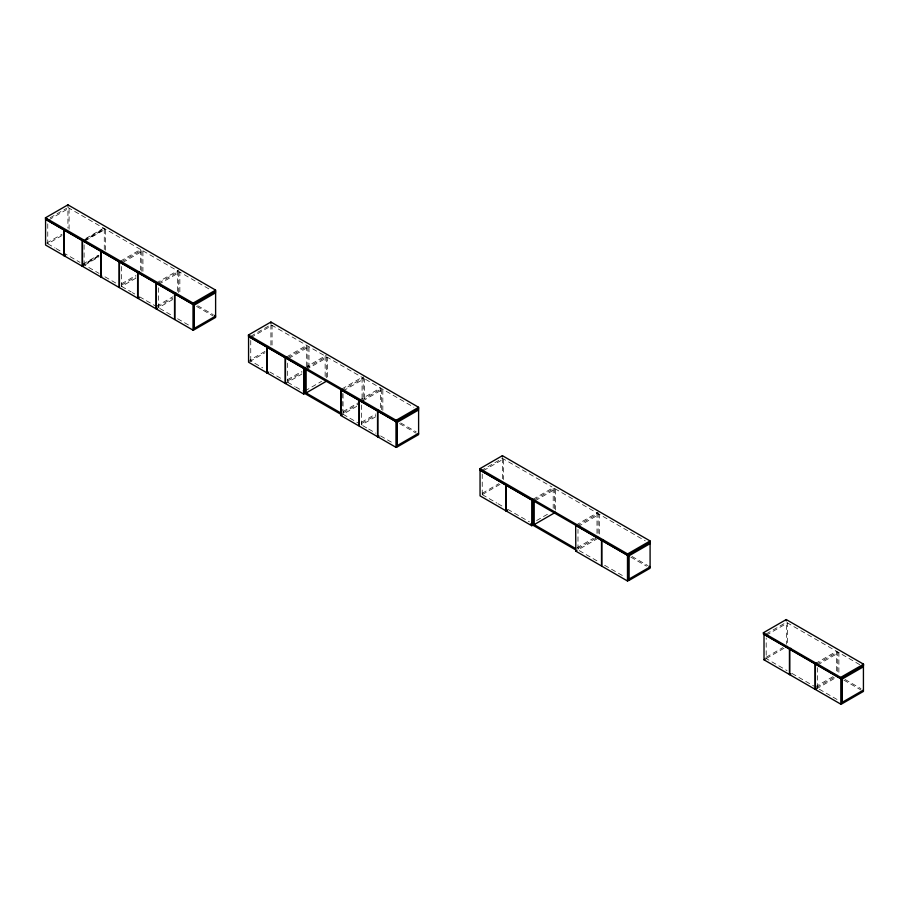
<?xml version="1.0" encoding="UTF-8"?>
<svg xmlns="http://www.w3.org/2000/svg" width="909" height="909" viewBox="0 0 909 909"><rect width="100%" height="100%" fill="white"/><g stroke="black" fill="none" stroke-linecap="round" stroke-linejoin="round"><path stroke-width="0.68" stroke-dasharray="4.54 3.41" d="M50.154 217.774L66.743 208.195M48.95 219.808L69.084 208.184L69.084 231.465M46.609 243.101L62.005 234.215M62.005 235.545L47.757 243.771L47.757 223.228M85.9 238.431L103.66 228.182M84.139 240.124L104.274 228.5L104.274 250.407M83.526 241.135L104.853 228.829M85.287 240.783L105.421 229.159L105.421 252.441M82.946 264.087L98.354 255.202M98.922 255.531L83.526 264.417L99.013 273.359M98.32 256.554L84.105 264.758L84.105 244.214M84.719 265.076L98.922 256.861M120.477 261.099L140.622 249.475L140.622 270.018M121.636 261.769L141.77 250.145L141.77 273.427M122.795 262.44L142.929 250.816L142.929 271.359M121.67 283.699L135.884 275.495M121.636 285.051L135.85 276.847M135.85 278.188L121.613 286.403L121.613 265.86M156.223 283.108L178.698 270.132M158.564 283.085L178.698 271.461L178.698 294.743M158.53 284.437L179.857 272.132L179.857 295.414M156.223 306.39L172.801 296.811M157.382 307.06L172.778 298.163M172.778 299.504L158.53 307.719L158.53 285.812M250.77 336.33L270.905 324.706L363.214 377.996L341.898 390.302M250.748 337.682L272.064 325.365L272.064 345.909M264.985 351.408L249.589 360.294L262.69 367.861M249.589 361.634L264.985 352.737M286.54 356.976L306.674 345.352L306.674 365.895M287.698 357.646L307.833 346.022L307.833 369.304M288.857 358.316L308.992 346.693L308.992 367.236M305.004 367.634L326.297 355.339M306.163 368.304L326.297 356.68L326.297 379.962M287.721 379.576L301.936 371.372M306.128 369.656L327.456 357.351L327.456 377.894M287.698 380.928L301.913 372.724M287.664 363.1L287.664 382.28L301.913 374.053M305.004 390.915L321.581 381.348M341.932 388.95L362.066 377.326L362.066 399.244M343.057 390.972L364.373 378.667L364.373 399.21M359.203 400.301L380.519 387.984L380.519 408.527M361.543 400.278L381.678 388.654L381.678 411.936M343.113 411.55L358.51 402.664M362.702 400.949L382.837 389.325L382.837 412.606M343.079 412.902L358.476 404.016M343.057 393.711L343.057 414.254L358.476 405.346M361.577 422.208L375.792 414.004M361.543 423.56L375.758 415.356M375.758 416.697L361.521 424.912L361.521 404.369M481.088 470.669L502.404 458.352L551.933 486.951M483.429 470.646L503.563 459.022L503.563 479.566M482.27 493.269L498.848 483.69M482.27 494.598L500.041 484.338M533.06 499.302L553.195 487.678L553.195 508.222M534.219 499.973L554.354 488.349L645.265 540.832M535.378 500.643L555.513 489.019L555.513 512.301M536.617 520.539L549.65 513.017M575.67 525.277L598.145 512.301M576.829 525.947L598.145 513.63L598.145 536.912M577.988 526.606L599.304 514.301L599.304 534.844M576.863 547.877L593.441 538.298M578.01 548.536L595.781 538.287M598.122 538.264L577.988 549.888L577.988 529.345M766.23 633.925L785.183 622.983M766.196 635.277L787.524 622.96L787.524 646.254M766.23 657.207L782.808 647.628M783.99 648.287L766.196 658.559L766.196 638.016M815.259 663.604L836.575 651.287L836.575 673.205M816.418 664.263L837.734 651.958L837.734 675.239M817.577 664.934L838.893 652.628L838.893 673.171M815.259 686.886L834.212 675.944M834.178 677.296L816.418 687.545L838.428 700.26M816.418 688.886L837.712 676.591M140.577 249.464L67.925 207.513L67.925 228.057M142.963 250.839L209.661 289.346M365.532 379.326L413.845 407.221M859.755 664.672L786.365 622.301L786.365 644.208M197.753 305.754L213.24 314.684M400.733 422.946L416.22 431.877M631.982 556.444L647.685 565.512M845.075 679.477L860.971 688.658M196.56 306.401L213.24 316.025M399.551 423.594L416.22 433.218M630.766 557.081L646.469 566.148M843.847 680.102L860.971 689.988M47.802 243.794L54.949 247.918M56.131 248.6L62.085 252.043M63.278 252.725L79.958 262.36M104.967 276.802L115.693 282.983M121.647 286.426L131.169 291.925M132.362 292.618L134.748 293.993M139.509 296.743L154.996 305.685M159.757 308.435L172.858 315.991M177.63 318.741L190.731 326.308M269.837 371.986L282.938 379.553M287.664 382.28L294.596 386.28M295.743 386.939L302.663 390.938M343.057 414.254L358.055 422.912M362.748 425.628L367.509 428.378M368.702 429.059L375.849 433.184M380.61 435.934L391.324 442.126M482.293 494.644L496.791 503.018M497.996 503.711L502.836 506.506M507.665 509.29L529.413 521.846M579.249 550.615L599.781 562.478M604.621 565.273L625.153 577.124M765.048 657.889L787.058 670.603M791.955 673.421L813.975 686.136M817.577 667.672L817.577 688.215M596.997 512.971L596.997 533.515M554.354 488.349L554.354 508.892M502.404 458.352L502.404 481.634M482.236 474.066L482.236 494.61M363.214 376.667L363.214 401.278M342.023 393.245L342.023 410.8M325.138 356.01L325.138 376.553M270.905 324.706L270.905 347.988M250.748 340.421L250.748 360.964M177.539 270.802L177.539 291.346"/><path stroke-width="1.36" d="M45.45 217.819L193.14 303.083L193.14 304.424L45.45 219.149L45.45 217.819L67.925 204.843L215.615 290.107L215.615 317.4L194.299 329.706L194.299 303.754M64.937 254.872L63.789 255.543L45.575 245.032L45.575 219.376L46.734 218.705M83.401 265.53L82.242 266.201L64.039 255.69L64.039 230.034L82.242 240.544L83.401 239.874M101.865 276.188L100.706 276.859L82.503 266.348L82.503 240.692L83.662 240.021M64.039 255.69L65.198 255.02M82.503 240.692L100.706 251.202L101.865 250.532M82.503 266.348L83.662 265.678M137.884 272.666L156.098 283.176L156.098 308.833L137.884 298.322L137.884 272.666L139.043 272.007M156.098 283.176L157.246 282.517M137.634 298.175L137.634 272.518L119.431 262.008L119.431 287.664L137.634 298.175L138.782 297.504M137.884 298.322L139.043 297.652M174.551 293.834L174.551 319.491L156.348 308.98L156.348 283.324L174.551 293.834L175.71 293.175M194.174 303.833L194.174 329.49L193.015 330.149L174.812 319.638L174.812 293.982L175.971 293.323M156.348 308.98L157.507 308.321M193.14 303.083L215.615 290.107M174.812 293.982L193.015 304.492L215.615 291.448M194.299 305.094L215.615 292.778L214.467 292.119M194.299 328.376L215.615 316.071L214.467 315.4M248.43 335.012L396.131 420.276L396.131 421.617L248.43 336.341L248.43 335.012L270.905 322.036L418.606 407.3L418.606 434.593L397.29 446.898L397.29 420.947M267.019 347.227L285.233 357.737L285.233 383.393L267.019 372.883L267.019 347.227L268.178 346.556M285.233 357.737L286.38 357.067M266.769 372.735L266.769 347.079L248.566 336.569L248.566 362.225L266.769 372.735L267.928 372.065M267.019 372.883L268.178 372.213M304.845 393.381L303.686 394.052L285.483 383.541L285.483 357.885L303.686 368.395L304.845 367.725L304.981 393.608L341.898 414.924M285.483 383.541L286.642 382.871M326.263 381.314L306.128 392.938L306.128 369.656M340.875 415.515L359.078 426.026L359.078 400.369L340.875 389.859L340.875 415.515L342.023 414.845M378.689 436.013L377.542 436.684L359.328 426.173L359.328 400.517L377.542 411.027L378.689 410.368M397.153 421.026L397.153 446.683L395.994 447.342L377.792 436.831L377.792 411.175L378.951 410.516M396.131 420.276L418.606 407.3M377.792 411.175L395.994 421.685L418.606 408.641M397.29 422.287L418.606 409.97M377.792 436.831L378.951 436.172M397.29 445.569L418.606 433.252M479.929 468.658L627.619 553.933L627.619 555.263L479.929 469.998L479.929 468.658L502.404 455.682L650.094 540.957L650.094 568.239L628.778 580.556L628.778 554.604M506.927 510.051L505.779 510.722L480.054 495.871L480.054 470.214L481.213 469.555M506.029 510.869L531.754 525.72L532.901 525.05L532.901 499.393L531.754 500.064L506.029 485.213L506.029 510.869L507.188 510.199M555.513 512.301L534.197 524.607L534.197 501.325M575.67 525.277L575.806 551.149L576.954 550.49M575.806 525.493L601.519 540.344L602.678 539.673M627.619 553.933L650.094 540.957M628.653 554.672L628.653 580.328L627.494 580.999L601.781 566.148L601.781 540.491L627.494 555.342L650.094 542.287M628.778 555.933L650.094 543.627L648.946 542.957M628.778 579.215L650.094 566.909L648.946 566.239M763.378 632.755L786.24 619.552L863.55 664.195L863.55 665.524L840.689 678.728L763.378 634.084L763.378 632.755L840.689 677.387L863.55 664.195M788.239 648.14L764.014 634.164L764.014 659.82L765.173 659.15M816.293 688.658L815.134 689.329L789.705 674.648L789.705 648.992L790.864 648.322M764.014 659.82L789.444 674.501L790.603 673.83M789.705 674.648L790.864 673.978M789.705 648.992L815.134 663.672L816.293 663.002M841.973 677.83L841.973 703.486L840.814 704.157L815.384 689.476L815.384 663.82L840.814 678.5L863.425 665.456L863.425 691.408L842.098 703.714L842.098 677.762M863.425 666.786L842.098 679.091L840.95 678.432M842.098 702.373L863.425 690.067M45.575 219.376L63.789 229.886L63.789 255.543M480.054 470.214L505.779 485.065L505.779 510.722M303.822 391.609L341.898 413.584M531.879 523.277L575.613 548.525M530.617 523.879L575.613 549.854M575.806 551.149L601.519 566L601.519 540.344M840.814 678.5L840.814 704.157M840.689 677.387L840.689 678.728M815.134 663.672L815.134 689.329M789.444 648.844L789.444 674.501M786.24 619.552L786.24 620.892M627.494 555.342L627.494 580.999M533.038 499.325L533.038 525.277M531.754 500.064L531.754 525.72M502.404 455.682L502.404 457.022M395.994 421.685L395.994 447.342M377.542 411.027L377.542 436.684M340.739 389.643L340.739 412.925M303.686 368.395L303.686 394.052M270.905 322.036L270.905 323.365M193.015 304.492L193.015 330.149M100.706 251.202L100.706 276.859M82.242 240.544L82.242 266.201M67.925 204.843L67.925 206.173M119.17 261.86L100.967 251.35L100.967 277.006L119.17 287.517L119.17 261.86"/></g></svg>
